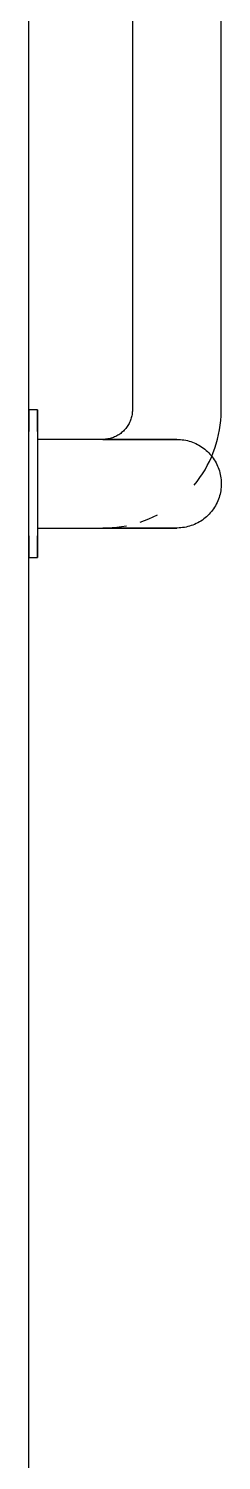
# Model space of a CAD drawing. Header units: millimetres. Extents: x -92759 to 184353, y -15225 to 86714.
# Drawn here: x -62608 to -62543, y 55811.5 to 56295.9 of the extents above; entities that cross this region are included whole.
import ezdxf

# ---------------------------------------------------------------- set-up
doc = ezdxf.new("R2010")
doc.units = ezdxf.units.MM
for name, color, linetype in [('0-1', 9, 'Continuous'), ('A-_WALLPRTN_E', 8, 'Continuous'), ('M-_SANIFIXR_E', 9, 'Continuous')]:
    doc.layers.add(name, color=color, linetype=linetype)

# ---------------------------------------------------------------- blocks, each defined once
blk = doc.blocks.new('NT - Grab Bar - Handicapped - Handicap Grab Bar On Wall-9671206-BLK8_RHH_1ST STOREY PLAN')
at = {"layer": 'M-_SANIFIXR_E'}
for p, q in [((0, 1175), (-3, 1175)), ((0, 1175), (-3, 1175)), ((-3, 1175), (-3, 1167.68)), ((-3, 1167.68), (-3, 1175)), ((-3, 1175), (-3, 1167.68)), ((-3, 1125), (-3, 1175)), ((0, 1175), (-3, 1175)), ((-3, 1175), (-3, 1167.68)), ((-3, 1167.68), (-3, 1175)), ((0, 1175), (0, 1125)), ((0, 1167.68), (0, 1175)), ((-3, 1165), (-25, 1165)), ((-3, 1165), (-25, 1165)), ((-3, 1165), (-25, 1165)), ((-25, 1135), (-3, 1135)), ((-25, 1135), (-3, 1135)), ((-25, 1135), (-3, 1135)), ((-3, 1132.32), (-3, 1125)), ((-3, 1125), (-3, 1132.32)), ((-3, 1132.32), (-3, 1125)), ((-3, 1132.32), (-3, 1125)), ((-3, 1125), (-3, 1132.32)), ((0, 1125), (0, 1132.32)), ((-65, 1125), (-65, 891.84)), ((-35, 894.44), (-35, 1125)), ((-3, 1125), (0, 1125)), ((-3, 1125), (0, 1125)), ((-3, 1125), (0, 1125))]:
    blk.add_line(p, q, dxfattribs=at)
at = {"layer": 'M-_SANIFIXR_E', "flags": 128}
for points in [[(-65, 1150), (-64.99, 1150.6), (-64.95, 1151.2), (-64.89, 1151.8), (-64.81, 1152.39), (-64.7, 1152.98), (-64.57, 1153.57), (-64.42, 1154.15), (-64.24, 1154.72), (-64.04, 1155.28), (-63.82, 1155.84), (-63.57, 1156.39), (-63.3, 1156.93), (-63.02, 1157.45), (-62.71, 1157.97), (-62.38, 1158.47), (-62.03, 1158.96), (-61.66, 1159.43), (-61.28, 1159.89), (-60.87, 1160.33), (-60.45, 1160.76), (-60.01, 1161.17), (-59.56, 1161.56), (-59.09, 1161.93), (-58.6, 1162.29), (-58.1, 1162.62), (-57.59, 1162.94), (-57.07, 1163.23), (-56.54, 1163.5), (-55.99, 1163.75), (-55.44, 1163.98), (-54.87, 1164.19), (-54.3, 1164.37), (-53.72, 1164.53), (-53.14, 1164.67), (-52.55, 1164.78), (-51.96, 1164.87), (-51.36, 1164.94), (-50.76, 1164.98), (-50.16, 1165), (-50, 1165)], [(-25, 1165), (-26, 1165), (-27, 1165), (-27.99, 1165), (-28.98, 1165), (-29.97, 1165), (-30.94, 1165), (-31.91, 1165), (-32.86, 1165), (-33.81, 1165), (-34.74, 1165), (-35.65, 1165), (-36.54, 1165), (-37.42, 1165), (-38.28, 1165), (-39.12, 1165), (-39.93, 1165), (-40.72, 1165), (-41.48, 1165), (-42.22, 1165), (-42.93, 1165), (-43.62, 1165), (-44.27, 1165), (-44.89, 1165), (-45.48, 1165), (-46.04, 1165), (-46.56, 1165), (-47.05, 1165), (-47.5, 1165), (-47.92, 1165), (-48.3, 1165), (-48.64, 1165), (-48.95, 1165), (-49.22, 1165), (-49.45, 1165), (-49.64, 1165), (-49.79, 1165), (-49.9, 1165), (-49.97, 1165), (-50, 1165)], [(-50, 1165), (-49.98, 1165), (-49.92, 1165), (-49.82, 1165), (-49.68, 1165), (-49.5, 1165), (-49.28, 1165), (-49.03, 1165), (-48.73, 1165), (-48.4, 1165), (-48.03, 1165), (-47.62, 1165), (-47.17, 1165), (-46.7, 1165), (-46.18, 1165), (-45.63, 1165), (-45.05, 1165), (-44.44, 1165), (-43.8, 1165), (-43.12, 1165), (-42.42, 1165), (-41.69, 1165), (-40.93, 1165), (-40.15, 1165), (-39.34, 1165), (-38.51, 1165), (-37.66, 1165), (-36.78, 1165), (-35.89, 1165), (-34.98, 1165), (-34.06, 1165), (-33.12, 1165), (-32.17, 1165), (-31.2, 1165), (-30.23, 1165), (-29.25, 1165), (-28.26, 1165), (-27.27, 1165), (-26.27, 1165), (-25.27, 1165), (-25, 1165)], [(-37.58, 1162.97), (-39.09, 1162.44), (-40.58, 1161.84), (-42.04, 1161.19), (-43.47, 1160.48)], [(-25, 1165), (-26.6, 1164.97), (-28.2, 1164.87), (-29.79, 1164.71), (-31.37, 1164.49), (-32.95, 1164.2)], [(-55.83, 1150.49), (-56.82, 1149.23), (-57.77, 1147.94), (-58.66, 1146.61), (-59.5, 1145.25), (-60.28, 1143.85), (-61, 1142.43), (-61.67, 1140.97), (-62.28, 1139.49), (-62.83, 1137.99), (-63.32, 1136.47), (-63.75, 1134.93), (-64.11, 1133.37), (-64.42, 1131.8), (-64.66, 1130.22), (-64.84, 1128.63), (-64.95, 1127.03), (-65, 1125.43), (-65, 1125)], [(-50, 1135), (-50.6, 1135.01), (-51.2, 1135.05), (-51.8, 1135.11), (-52.39, 1135.19), (-52.98, 1135.3), (-53.57, 1135.43), (-54.15, 1135.58), (-54.72, 1135.76), (-55.28, 1135.96), (-55.84, 1136.18), (-56.39, 1136.43), (-56.93, 1136.7), (-57.45, 1136.98), (-57.97, 1137.29), (-58.47, 1137.62), (-58.96, 1137.97), (-59.43, 1138.34), (-59.89, 1138.72), (-60.33, 1139.13), (-60.76, 1139.55), (-61.17, 1139.99), (-61.56, 1140.44), (-61.93, 1140.91), (-62.29, 1141.4), (-62.62, 1141.9), (-62.94, 1142.41), (-63.23, 1142.93), (-63.5, 1143.46), (-63.75, 1144.01), (-63.98, 1144.56), (-64.19, 1145.13), (-64.37, 1145.7), (-64.53, 1146.28), (-64.67, 1146.86), (-64.78, 1147.45), (-64.87, 1148.04), (-64.94, 1148.64), (-64.98, 1149.24), (-65, 1149.84), (-65, 1150)], [(-50, 1135), (-49.98, 1135), (-49.92, 1135), (-49.82, 1135), (-49.68, 1135), (-49.5, 1135), (-49.28, 1135), (-49.03, 1135), (-48.73, 1135), (-48.4, 1135), (-48.03, 1135), (-47.62, 1135), (-47.17, 1135), (-46.7, 1135), (-46.18, 1135), (-45.63, 1135), (-45.05, 1135), (-44.44, 1135), (-43.8, 1135), (-43.12, 1135), (-42.42, 1135), (-41.69, 1135), (-40.93, 1135), (-40.15, 1135), (-39.34, 1135), (-38.51, 1135), (-37.66, 1135), (-36.78, 1135), (-35.89, 1135), (-34.98, 1135), (-34.06, 1135), (-33.12, 1135), (-32.17, 1135), (-31.2, 1135), (-30.23, 1135), (-29.25, 1135), (-28.26, 1135), (-27.27, 1135), (-26.27, 1135), (-25.27, 1135), (-25, 1135)], [(-25, 1135), (-26, 1135), (-27, 1135), (-27.99, 1135), (-28.98, 1135), (-29.97, 1135), (-30.94, 1135), (-31.91, 1135), (-32.86, 1135), (-33.81, 1135), (-34.74, 1135), (-35.65, 1135), (-36.54, 1135), (-37.42, 1135), (-38.28, 1135), (-39.12, 1135), (-39.93, 1135), (-40.72, 1135), (-41.48, 1135), (-42.22, 1135), (-42.93, 1135), (-43.62, 1135), (-44.27, 1135), (-44.89, 1135), (-45.48, 1135), (-46.04, 1135), (-46.56, 1135), (-47.05, 1135), (-47.5, 1135), (-47.92, 1135), (-48.3, 1135), (-48.64, 1135), (-48.95, 1135), (-49.22, 1135), (-49.45, 1135), (-49.64, 1135), (-49.79, 1135), (-49.9, 1135), (-49.97, 1135), (-50, 1135)], [(-35, 1125), (-34.99, 1125.4), (-34.97, 1125.8), (-34.93, 1126.2), (-34.87, 1126.59), (-34.8, 1126.99), (-34.71, 1127.38), (-34.61, 1127.76), (-34.49, 1128.15), (-34.36, 1128.52), (-34.21, 1128.89), (-34.05, 1129.26), (-33.87, 1129.62), (-33.68, 1129.97), (-33.47, 1130.31), (-33.25, 1130.65), (-33.02, 1130.97), (-32.78, 1131.29), (-32.52, 1131.59), (-32.25, 1131.89), (-31.97, 1132.17), (-31.67, 1132.45), (-31.37, 1132.71), (-31.06, 1132.96), (-30.74, 1133.19), (-30.4, 1133.41), (-30.06, 1133.62), (-29.71, 1133.82), (-29.36, 1134), (-28.99, 1134.17), (-28.62, 1134.32), (-28.25, 1134.46), (-27.87, 1134.58), (-27.48, 1134.69), (-27.09, 1134.78), (-26.7, 1134.85), (-26.3, 1134.91), (-25.91, 1134.96), (-25.51, 1134.99), (-25.11, 1135), (-25, 1135)]]:
    blk.add_lwpolyline(points, dxfattribs=at)
blk = doc.blocks.new('A$Cb2bf8f38')
at = {"layer": 'A-_WALLPRTN_E'}
for p, q in [((-19675, 23618.38), (-19675, 23865.58)), ((-19675, 22875), (-19675, 23583.02))]:
    blk.add_line(p, q, dxfattribs=at)
at = {"layer": 'M-_SANIFIXR_E', "rotation": 180}
blk.add_blockref('NT - Grab Bar - Handicapped - Handicap Grab Bar On Wall-9671206-BLK8_RHH_1ST STOREY PLAN', (-19675, 24750.7), dxfattribs=at)

msp = doc.modelspace()

# ---------------------------------------------------------------- block references
at = {"layer": '0-1'}
msp.add_blockref('A$Cb2bf8f38', (-42933.02, 32541.24), dxfattribs=at)

doc.saveas('drawing.dxf')
